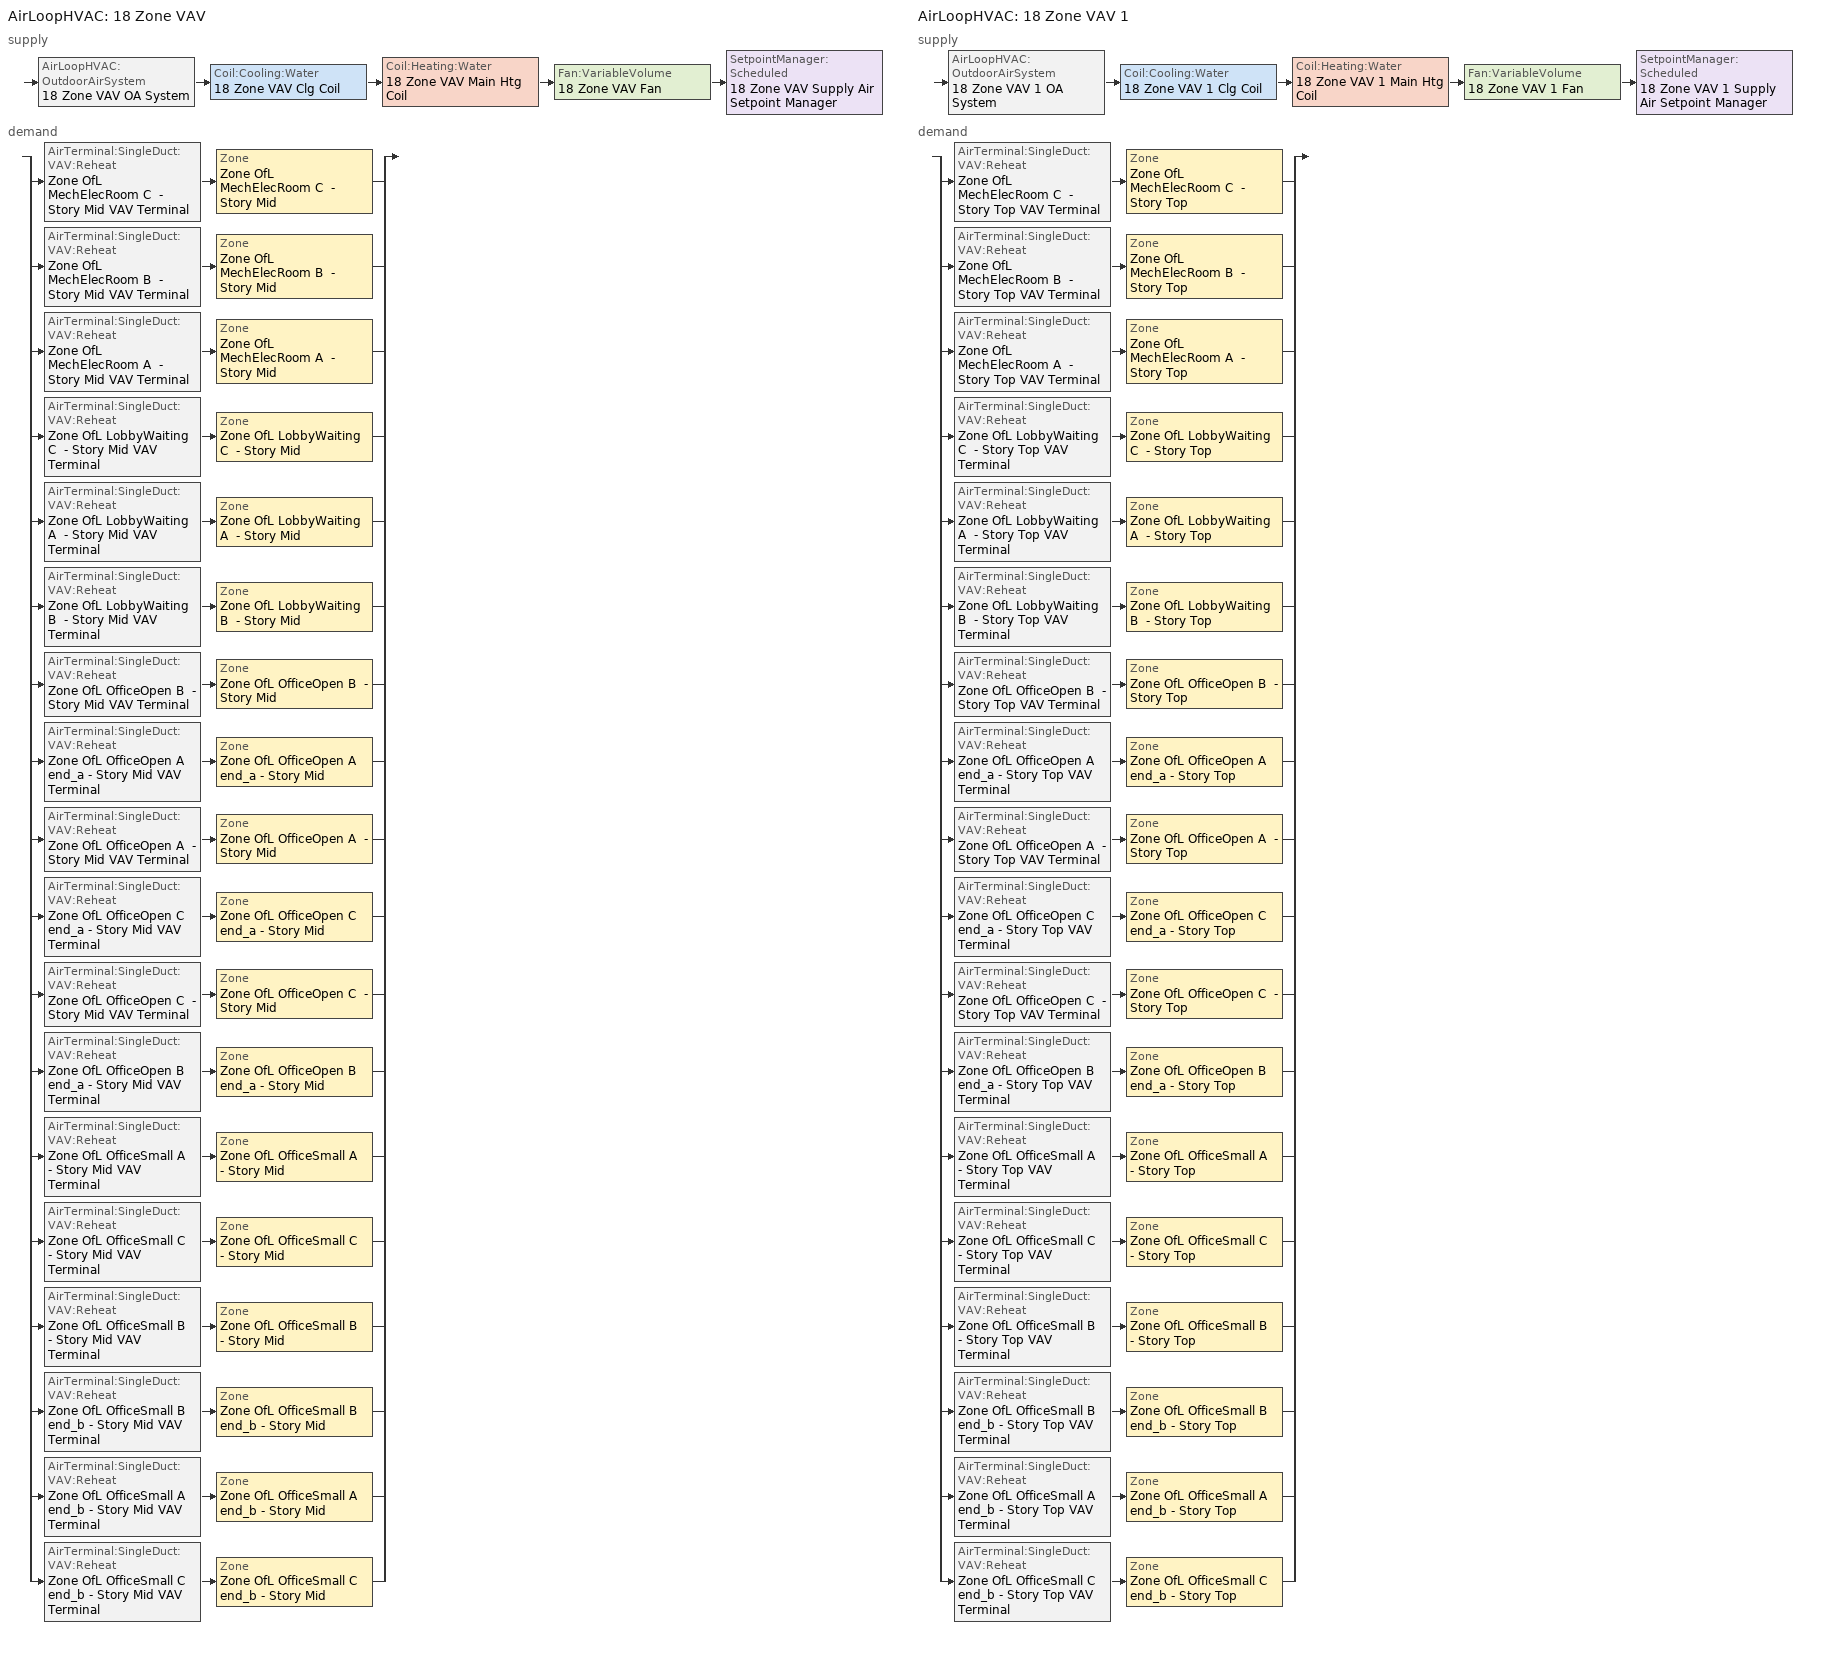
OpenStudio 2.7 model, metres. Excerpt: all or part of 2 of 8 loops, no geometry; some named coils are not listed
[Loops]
AirLoopHVAC '18 Zone VAV'
 supply: AirLoopHVAC:OutdoorAirSystem '18 Zone VAV OA System' > Coil:Cooling:Water '18 Zone VAV Clg Coil' > Coil:Heating:Water '18 Zone VAV Main Htg Coil' > Fan:VariableVolume '18 Zone VAV Fan' > SetpointManager:Scheduled '18 Zone VAV Supply Air Setpoint Manager'
 demand: split
  | AirTerminal:SingleDuct:VAV:Reheat 'Zone OfL MechElecRoom C  - Story Mid VAV Terminal' > Zone 'Zone OfL MechElecRoom C  - Story Mid'
  | AirTerminal:SingleDuct:VAV:Reheat 'Zone OfL MechElecRoom B  - Story Mid VAV Terminal' > Zone 'Zone OfL MechElecRoom B  - Story Mid'
  | AirTerminal:SingleDuct:VAV:Reheat 'Zone OfL MechElecRoom A  - Story Mid VAV Terminal' > Zone 'Zone OfL MechElecRoom A  - Story Mid'
  | AirTerminal:SingleDuct:VAV:Reheat 'Zone OfL LobbyWaiting C  - Story Mid VAV Terminal' > Zone 'Zone OfL LobbyWaiting C  - Story Mid'
  | AirTerminal:SingleDuct:VAV:Reheat 'Zone OfL LobbyWaiting A  - Story Mid VAV Terminal' > Zone 'Zone OfL LobbyWaiting A  - Story Mid'
  | AirTerminal:SingleDuct:VAV:Reheat 'Zone OfL LobbyWaiting B  - Story Mid VAV Terminal' > Zone 'Zone OfL LobbyWaiting B  - Story Mid'
  | AirTerminal:SingleDuct:VAV:Reheat 'Zone OfL OfficeOpen B  - Story Mid VAV Terminal' > Zone 'Zone OfL OfficeOpen B  - Story Mid'
  | AirTerminal:SingleDuct:VAV:Reheat 'Zone OfL OfficeOpen A end_a - Story Mid VAV Terminal' > Zone 'Zone OfL OfficeOpen A end_a - Story Mid'
  | AirTerminal:SingleDuct:VAV:Reheat 'Zone OfL OfficeOpen A  - Story Mid VAV Terminal' > Zone 'Zone OfL OfficeOpen A  - Story Mid'
  | AirTerminal:SingleDuct:VAV:Reheat 'Zone OfL OfficeOpen C end_a - Story Mid VAV Terminal' > Zone 'Zone OfL OfficeOpen C end_a - Story Mid'
  | AirTerminal:SingleDuct:VAV:Reheat 'Zone OfL OfficeOpen C  - Story Mid VAV Terminal' > Zone 'Zone OfL OfficeOpen C  - Story Mid'
  | AirTerminal:SingleDuct:VAV:Reheat 'Zone OfL OfficeOpen B end_a - Story Mid VAV Terminal' > Zone 'Zone OfL OfficeOpen B end_a - Story Mid'
  | AirTerminal:SingleDuct:VAV:Reheat 'Zone OfL OfficeSmall A  - Story Mid VAV Terminal' > Zone 'Zone OfL OfficeSmall A  - Story Mid'
  | AirTerminal:SingleDuct:VAV:Reheat 'Zone OfL OfficeSmall C  - Story Mid VAV Terminal' > Zone 'Zone OfL OfficeSmall C  - Story Mid'
  | AirTerminal:SingleDuct:VAV:Reheat 'Zone OfL OfficeSmall B  - Story Mid VAV Terminal' > Zone 'Zone OfL OfficeSmall B  - Story Mid'
  | AirTerminal:SingleDuct:VAV:Reheat 'Zone OfL OfficeSmall B end_b - Story Mid VAV Terminal' > Zone 'Zone OfL OfficeSmall B end_b - Story Mid'
  | AirTerminal:SingleDuct:VAV:Reheat 'Zone OfL OfficeSmall A end_b - Story Mid VAV Terminal' > Zone 'Zone OfL OfficeSmall A end_b - Story Mid'
  | AirTerminal:SingleDuct:VAV:Reheat 'Zone OfL OfficeSmall C end_b - Story Mid VAV Terminal' > Zone 'Zone OfL OfficeSmall C end_b - Story Mid'
AirLoopHVAC '18 Zone VAV 1'
 supply: AirLoopHVAC:OutdoorAirSystem '18 Zone VAV 1 OA System' > Coil:Cooling:Water '18 Zone VAV 1 Clg Coil' > Coil:Heating:Water '18 Zone VAV 1 Main Htg Coil' > Fan:VariableVolume '18 Zone VAV 1 Fan' > SetpointManager:Scheduled '18 Zone VAV 1 Supply Air Setpoint Manager'
 demand: split
  | AirTerminal:SingleDuct:VAV:Reheat 'Zone OfL MechElecRoom C  - Story Top VAV Terminal' > Zone 'Zone OfL MechElecRoom C  - Story Top'
  | AirTerminal:SingleDuct:VAV:Reheat 'Zone OfL MechElecRoom B  - Story Top VAV Terminal' > Zone 'Zone OfL MechElecRoom B  - Story Top'
  | AirTerminal:SingleDuct:VAV:Reheat 'Zone OfL MechElecRoom A  - Story Top VAV Terminal' > Zone 'Zone OfL MechElecRoom A  - Story Top'
  | AirTerminal:SingleDuct:VAV:Reheat 'Zone OfL LobbyWaiting C  - Story Top VAV Terminal' > Zone 'Zone OfL LobbyWaiting C  - Story Top'
  | AirTerminal:SingleDuct:VAV:Reheat 'Zone OfL LobbyWaiting A  - Story Top VAV Terminal' > Zone 'Zone OfL LobbyWaiting A  - Story Top'
  | AirTerminal:SingleDuct:VAV:Reheat 'Zone OfL LobbyWaiting B  - Story Top VAV Terminal' > Zone 'Zone OfL LobbyWaiting B  - Story Top'
  | AirTerminal:SingleDuct:VAV:Reheat 'Zone OfL OfficeOpen B  - Story Top VAV Terminal' > Zone 'Zone OfL OfficeOpen B  - Story Top'
  | AirTerminal:SingleDuct:VAV:Reheat 'Zone OfL OfficeOpen A end_a - Story Top VAV Terminal' > Zone 'Zone OfL OfficeOpen A end_a - Story Top'
  | AirTerminal:SingleDuct:VAV:Reheat 'Zone OfL OfficeOpen A  - Story Top VAV Terminal' > Zone 'Zone OfL OfficeOpen A  - Story Top'
  | AirTerminal:SingleDuct:VAV:Reheat 'Zone OfL OfficeOpen C end_a - Story Top VAV Terminal' > Zone 'Zone OfL OfficeOpen C end_a - Story Top'
  | AirTerminal:SingleDuct:VAV:Reheat 'Zone OfL OfficeOpen C  - Story Top VAV Terminal' > Zone 'Zone OfL OfficeOpen C  - Story Top'
  | AirTerminal:SingleDuct:VAV:Reheat 'Zone OfL OfficeOpen B end_a - Story Top VAV Terminal' > Zone 'Zone OfL OfficeOpen B end_a - Story Top'
  | AirTerminal:SingleDuct:VAV:Reheat 'Zone OfL OfficeSmall A  - Story Top VAV Terminal' > Zone 'Zone OfL OfficeSmall A  - Story Top'
  | AirTerminal:SingleDuct:VAV:Reheat 'Zone OfL OfficeSmall C  - Story Top VAV Terminal' > Zone 'Zone OfL OfficeSmall C  - Story Top'
  | AirTerminal:SingleDuct:VAV:Reheat 'Zone OfL OfficeSmall B  - Story Top VAV Terminal' > Zone 'Zone OfL OfficeSmall B  - Story Top'
  | AirTerminal:SingleDuct:VAV:Reheat 'Zone OfL OfficeSmall B end_b - Story Top VAV Terminal' > Zone 'Zone OfL OfficeSmall B end_b - Story Top'
  | AirTerminal:SingleDuct:VAV:Reheat 'Zone OfL OfficeSmall A end_b - Story Top VAV Terminal' > Zone 'Zone OfL OfficeSmall A end_b - Story Top'
  | AirTerminal:SingleDuct:VAV:Reheat 'Zone OfL OfficeSmall C end_b - Story Top VAV Terminal' > Zone 'Zone OfL OfficeSmall C end_b - Story Top'
[Sizing:Zone] Zone Cooling Design Supply Air Temperature Input Method=SupplyAirTemperature; Zone Cooling Design Supply Air Temperature {C}=12.7778; Zone Cooling Design Supply Air Temperature Difference {deltaC}=11.11; Zone Heating Design Supply Air Temperature Input Method=SupplyAirTemperature; Zone Heating Design Supply Air Temperature {C}=40; Zone Heating Design Supply Air Temperature Difference {deltaC}=11.11; Zone Cooling Design Supply Air Humidity Ratio {kg-H2O/kg-air}=0.0085; Zone Heating Design Supply Air Humidity Ratio {kg-H2O/kg-air}=0.008; Cooling Design Air Flow Method=DesignDayWithLimit; Heating Design Air Flow Method=DesignDay; Account for Dedicated Outdoor Air System=No; Dedicated Outdoor Air System Control Strategy=NeutralSupplyAir; Dedicated Outdoor Air Low Setpoint Temperature for Design {C}=autosize; Dedicated Outdoor Air High Setpoint Temperature for Design {C}=autosize
Zone OfL OfficeOpen A end_a - Story Mid; Zone OfL OfficeOpen B end_a - Story Mid; Zone OfL OfficeOpen C end_a - Story Mid; Zone OfL OfficeOpen A  - Story Mid; Zone OfL OfficeOpen B  - Story Mid; Zone OfL OfficeOpen C  - Story Mid; Zone OfL LobbyWaiting A  - Story Mid; Zone OfL LobbyWaiting B  - Story Mid; Zone OfL LobbyWaiting C  - Story Mid; Zone OfL MechElecRoom A  - Story Mid; Zone OfL MechElecRoom B  - Story Mid; Zone OfL MechElecRoom C  - Story Mid; Zone OfL OfficeSmall A  - Story Mid; Zone OfL OfficeSmall B  - Story Mid; Zone OfL OfficeSmall C  - Story Mid; Zone OfL OfficeSmall A end_b - Story Mid; Zone OfL OfficeSmall B end_b - Story Mid; Zone OfL OfficeSmall C end_b - Story Mid; Zone OfL OfficeOpen A end_a - Story Top; Zone OfL OfficeOpen B end_a - Story Top; Zone OfL OfficeOpen C end_a - Story Top; Zone OfL OfficeOpen A  - Story Top; Zone OfL OfficeOpen B  - Story Top; Zone OfL OfficeOpen C  - Story Top; Zone OfL LobbyWaiting A  - Story Top; Zone OfL LobbyWaiting B  - Story Top; Zone OfL LobbyWaiting C  - Story Top; Zone OfL MechElecRoom A  - Story Top; Zone OfL MechElecRoom B  - Story Top; Zone OfL MechElecRoom C  - Story Top; Zone OfL OfficeSmall A  - Story Top; Zone OfL OfficeSmall B  - Story Top; Zone OfL OfficeSmall C  - Story Top; Zone OfL OfficeSmall A end_b - Story Top; Zone OfL OfficeSmall B end_b - Story Top; Zone OfL OfficeSmall C end_b - Story Top
[Zone equipment]
Zone OfL OfficeOpen A end_a - Story Mid: Zone OfL OfficeOpen A end_a - Story Mid VAV Terminal
Zone OfL OfficeOpen B end_a - Story Mid: Zone OfL OfficeOpen B end_a - Story Mid VAV Terminal
Zone OfL OfficeOpen C end_a - Story Mid: Zone OfL OfficeOpen C end_a - Story Mid VAV Terminal
Zone OfL OfficeOpen A  - Story Mid: Zone OfL OfficeOpen A  - Story Mid VAV Terminal
Zone OfL OfficeOpen B  - Story Mid: Zone OfL OfficeOpen B  - Story Mid VAV Terminal
Zone OfL OfficeOpen C  - Story Mid: Zone OfL OfficeOpen C  - Story Mid VAV Terminal
Zone OfL LobbyWaiting A  - Story Mid: Zone OfL LobbyWaiting A  - Story Mid VAV Terminal
Zone OfL LobbyWaiting B  - Story Mid: Zone OfL LobbyWaiting B  - Story Mid VAV Terminal
Zone OfL LobbyWaiting C  - Story Mid: Zone OfL LobbyWaiting C  - Story Mid VAV Terminal
Zone OfL MechElecRoom A  - Story Mid: Zone OfL MechElecRoom A  - Story Mid VAV Terminal
Zone OfL MechElecRoom B  - Story Mid: Zone OfL MechElecRoom B  - Story Mid VAV Terminal
Zone OfL MechElecRoom C  - Story Mid: Zone OfL MechElecRoom C  - Story Mid VAV Terminal
Zone OfL OfficeSmall A  - Story Mid: Zone OfL OfficeSmall A  - Story Mid VAV Terminal
Zone OfL OfficeSmall B  - Story Mid: Zone OfL OfficeSmall B  - Story Mid VAV Terminal
Zone OfL OfficeSmall C  - Story Mid: Zone OfL OfficeSmall C  - Story Mid VAV Terminal
Zone OfL OfficeSmall A end_b - Story Mid: Zone OfL OfficeSmall A end_b - Story Mid VAV Terminal
Zone OfL OfficeSmall B end_b - Story Mid: Zone OfL OfficeSmall B end_b - Story Mid VAV Terminal
Zone OfL OfficeSmall C end_b - Story Mid: Zone OfL OfficeSmall C end_b - Story Mid VAV Terminal
Zone OfL OfficeOpen A end_a - Story Top: Zone OfL OfficeOpen A end_a - Story Top VAV Terminal
Zone OfL OfficeOpen B end_a - Story Top: Zone OfL OfficeOpen B end_a - Story Top VAV Terminal
Zone OfL OfficeOpen C end_a - Story Top: Zone OfL OfficeOpen C end_a - Story Top VAV Terminal
Zone OfL OfficeOpen A  - Story Top: Zone OfL OfficeOpen A  - Story Top VAV Terminal
Zone OfL OfficeOpen B  - Story Top: Zone OfL OfficeOpen B  - Story Top VAV Terminal
Zone OfL OfficeOpen C  - Story Top: Zone OfL OfficeOpen C  - Story Top VAV Terminal
Zone OfL LobbyWaiting A  - Story Top: Zone OfL LobbyWaiting A  - Story Top VAV Terminal
Zone OfL LobbyWaiting B  - Story Top: Zone OfL LobbyWaiting B  - Story Top VAV Terminal
Zone OfL LobbyWaiting C  - Story Top: Zone OfL LobbyWaiting C  - Story Top VAV Terminal
Zone OfL MechElecRoom A  - Story Top: Zone OfL MechElecRoom A  - Story Top VAV Terminal
Zone OfL MechElecRoom B  - Story Top: Zone OfL MechElecRoom B  - Story Top VAV Terminal
Zone OfL MechElecRoom C  - Story Top: Zone OfL MechElecRoom C  - Story Top VAV Terminal
Zone OfL OfficeSmall A  - Story Top: Zone OfL OfficeSmall A  - Story Top VAV Terminal
Zone OfL OfficeSmall B  - Story Top: Zone OfL OfficeSmall B  - Story Top VAV Terminal
Zone OfL OfficeSmall C  - Story Top: Zone OfL OfficeSmall C  - Story Top VAV Terminal
Zone OfL OfficeSmall A end_b - Story Top: Zone OfL OfficeSmall A end_b - Story Top VAV Terminal
Zone OfL OfficeSmall B end_b - Story Top: Zone OfL OfficeSmall B end_b - Story Top VAV Terminal
Zone OfL OfficeSmall C end_b - Story Top: Zone OfL OfficeSmall C end_b - Story Top VAV Terminal
[SetpointManager:Scheduled] Control Variable=Temperature
Name | Schedule | Setpoint Node or NodeList
18 Zone VAV Supply Air Setpoint Manager | Supply Air Temp - 55.0F 1 | 18 Zone VAV Supply Outlet Node
18 Zone VAV 1 Supply Air Setpoint Manager | Supply Air Temp - 55.0F 2 | 18 Zone VAV 1 Supply Outlet Node
[AirLoopHVAC] Availability Schedule=Always On Discrete; Design Supply Air Flow Rate {m3/s}=AutoSize
18 Zone VAV; 18 Zone VAV 1
[Sizing:System] Type of Load to Size On=Sensible; Design Outdoor Air Flow Rate {m3/s}=Autosize; Central Heating Maximum System Air Flow Ratio=0.3; Preheat Design Temperature {C}=7.22222; Preheat Design Humidity Ratio {kg-H2O/kg-Air}=0.008; Precool Design Temperature {C}=12.7778; Precool Design Humidity Ratio {kg-H2O/kg-Air}=0.008; Central Cooling Design Supply Air Temperature {C}=12.7778; Central Heating Design Supply Air Temperature {C}=12.7778; Sizing Option=Coincident; 100% Outdoor Air in Cooling=No; 100% Outdoor Air in Heating=No; Central Cooling Design Supply Air Humidity Ratio {kg-H2O/kg-Air}=0.0085; Central Heating Design Supply Air Humidity Ratio {kg-H2O/kg-Air}=0.008; Cooling Design Air Flow Method=DesignDay; Cooling Design Air Flow Rate {m3/s}=0; Heating Design Air Flow Method=DesignDay; Heating Design Air Flow Rate {m3/s}=0; System Outdoor Air Method=ZoneSum; Zone Maximum Outdoor Air Fraction=1; Cooling Supply Air Flow Rate Per Floor Area {m3/s-m2}=0.00996765; Cooling Fraction of Autosized Cooling Supply Air Flow Rate=1; Cooling Supply Air Flow Rate Per Unit Cooling Capacity {m3/s-W}=3.94755e-05; Heating Supply Air Flow Rate Per Floor Area {m3/s-m2}=0.00996765; Heating Fraction of Autosized Heating Supply Air Flow Rate=1; Heating Fraction of Autosized Cooling Supply Air Flow Rate=1; Heating Supply Air Flow Rate Per Unit Heating Capacity {m3/s-W}=3.15882e-05; Cooling Design Capacity Method=CoolingDesignCapacity; Cooling Design Capacity {W}=autosize; Cooling Design Capacity Per Floor Area {W/m2}=234.7; Fraction of Autosized Cooling Design Capacity=1; Heating Design Capacity Method=HeatingDesignCapacity; Heating Design Capacity {W}=autosize; Heating Design Capacity Per Floor Area {W/m2}=157; Fraction of Autosized Heating Design Capacity=1; Central Cooling Capacity Control Method=OnOff
18 Zone VAV; 18 Zone VAV 1
[Fan:VariableVolume] Availability Schedule=Always On Discrete; Fan Total Efficiency=0.62; Pressure Rise {Pa}=996.356; Maximum Flow Rate {m3/s}=Autosize; Fan Power Minimum Flow Rate Input Method=Fraction; Fan Power Minimum Flow Fraction=0.25; Fan Power Minimum Air Flow Rate {m3/s}=0; Motor Efficiency=0.9; Motor In Airstream Fraction=1; Fan Power Coefficient 1=0.0407599; Fan Power Coefficient 2=0.088045; Fan Power Coefficient 3=-0.0729261; Fan Power Coefficient 4=0.94374; Fan Power Coefficient 5=0
18 Zone VAV Fan; 18 Zone VAV 1 Fan
[Controller:OutdoorAir] Minimum Outdoor Air Flow Rate {m3/s}=autosize; Maximum Outdoor Air Flow Rate {m3/s}=Autosize; Economizer Control Type=NoEconomizer; Economizer Control Action Type=ModulateFlow; Economizer Maximum Limit Dry-Bulb Temperature {C}=28; Economizer Maximum Limit Enthalpy {J/kg}=64000; Lockout Type=NoLockout; Minimum Limit Type=FixedMinimum; High Humidity Control=No; Heat Recovery Bypass Control Type=BypassWhenWithinEconomizerLimits
Name | Controller Mechanical Ventilation
18 Zone VAV OA Controller | 18 Zone VAV Vent Controller
18 Zone VAV 1 OA Controller | 18 Zone VAV 1 Vent Controller
[Controller:MechanicalVentilation] Availability Schedule=Always On Discrete; System Outdoor Air Method=VentilationRateProcedure
18 Zone VAV Vent Controller; 18 Zone VAV 1 Vent Controller
[AirLoopHVAC:OutdoorAirSystem]
Name | Controller
18 Zone VAV OA System | 18 Zone VAV OA Controller
18 Zone VAV 1 OA System | 18 Zone VAV 1 OA Controller
[AirTerminal:SingleDuct:VAV:Reheat] Availability Schedule=Always On Discrete; Maximum Air Flow Rate {m3/s}=AutoSize; Zone Minimum Air Flow Input Method=Constant; Constant Minimum Air Flow Fraction=0.3; Fixed Minimum Air Flow Rate {m3/s}=0; Maximum Hot Water or Steam Flow Rate {m3/s}=AutoSize; Minimum Hot Water or Steam Flow Rate {m3/s}=0; Convergence Tolerance=0.001; Damper Heating Action=ReverseWithLimits; Maximum Flow per Zone Floor Area During Reheat {m3/s-m2}=AutoSize; Maximum Flow Fraction During Reheat=0.5; Maximum Reheat Air Temperature {C}=40; Control For Outdoor Air=No
Name | Reheat Coil
Zone OfL MechElecRoom C  - Story Mid VAV Terminal | Zone OfL MechElecRoom C  - Story Mid Reheat Coil
Zone OfL MechElecRoom B  - Story Mid VAV Terminal | Zone OfL MechElecRoom B  - Story Mid Reheat Coil
Zone OfL MechElecRoom A  - Story Mid VAV Terminal | Zone OfL MechElecRoom A  - Story Mid Reheat Coil
Zone OfL LobbyWaiting C  - Story Mid VAV Terminal | Zone OfL LobbyWaiting C  - Story Mid Reheat Coil
Zone OfL LobbyWaiting A  - Story Mid VAV Terminal | Zone OfL LobbyWaiting A  - Story Mid Reheat Coil
Zone OfL LobbyWaiting B  - Story Mid VAV Terminal | Zone OfL LobbyWaiting B  - Story Mid Reheat Coil
Zone OfL OfficeOpen B  - Story Mid VAV Terminal | Zone OfL OfficeOpen B  - Story Mid Reheat Coil
Zone OfL OfficeOpen A end_a - Story Mid VAV Terminal | Zone OfL OfficeOpen A end_a - Story Mid Reheat Coil
Zone OfL OfficeOpen A  - Story Mid VAV Terminal | Zone OfL OfficeOpen A  - Story Mid Reheat Coil
Zone OfL OfficeOpen C end_a - Story Mid VAV Terminal | Zone OfL OfficeOpen C end_a - Story Mid Reheat Coil
Zone OfL OfficeOpen C  - Story Mid VAV Terminal | Zone OfL OfficeOpen C  - Story Mid Reheat Coil
Zone OfL OfficeOpen B end_a - Story Mid VAV Terminal | Zone OfL OfficeOpen B end_a - Story Mid Reheat Coil
Zone OfL OfficeSmall A  - Story Mid VAV Terminal | Zone OfL OfficeSmall A  - Story Mid Reheat Coil
Zone OfL OfficeSmall C  - Story Mid VAV Terminal | Zone OfL OfficeSmall C  - Story Mid Reheat Coil
Zone OfL OfficeSmall B  - Story Mid VAV Terminal | Zone OfL OfficeSmall B  - Story Mid Reheat Coil
Zone OfL OfficeSmall B end_b - Story Mid VAV Terminal | Zone OfL OfficeSmall B end_b - Story Mid Reheat Coil
Zone OfL OfficeSmall A end_b - Story Mid VAV Terminal | Zone OfL OfficeSmall A end_b - Story Mid Reheat Coil
Zone OfL OfficeSmall C end_b - Story Mid VAV Terminal | Zone OfL OfficeSmall C end_b - Story Mid Reheat Coil
Zone OfL MechElecRoom C  - Story Top VAV Terminal | Zone OfL MechElecRoom C  - Story Top Reheat Coil
Zone OfL MechElecRoom B  - Story Top VAV Terminal | Zone OfL MechElecRoom B  - Story Top Reheat Coil
Zone OfL MechElecRoom A  - Story Top VAV Terminal | Zone OfL MechElecRoom A  - Story Top Reheat Coil
Zone OfL LobbyWaiting C  - Story Top VAV Terminal | Zone OfL LobbyWaiting C  - Story Top Reheat Coil
Zone OfL LobbyWaiting A  - Story Top VAV Terminal | Zone OfL LobbyWaiting A  - Story Top Reheat Coil
Zone OfL LobbyWaiting B  - Story Top VAV Terminal | Zone OfL LobbyWaiting B  - Story Top Reheat Coil
Zone OfL OfficeOpen B  - Story Top VAV Terminal | Zone OfL OfficeOpen B  - Story Top Reheat Coil
Zone OfL OfficeOpen A end_a - Story Top VAV Terminal | Zone OfL OfficeOpen A end_a - Story Top Reheat Coil
Zone OfL OfficeOpen A  - Story Top VAV Terminal | Zone OfL OfficeOpen A  - Story Top Reheat Coil
Zone OfL OfficeOpen C end_a - Story Top VAV Terminal | Zone OfL OfficeOpen C end_a - Story Top Reheat Coil
Zone OfL OfficeOpen C  - Story Top VAV Terminal | Zone OfL OfficeOpen C  - Story Top Reheat Coil
Zone OfL OfficeOpen B end_a - Story Top VAV Terminal | Zone OfL OfficeOpen B end_a - Story Top Reheat Coil
Zone OfL OfficeSmall A  - Story Top VAV Terminal | Zone OfL OfficeSmall A  - Story Top Reheat Coil
Zone OfL OfficeSmall C  - Story Top VAV Terminal | Zone OfL OfficeSmall C  - Story Top Reheat Coil
Zone OfL OfficeSmall B  - Story Top VAV Terminal | Zone OfL OfficeSmall B  - Story Top Reheat Coil
Zone OfL OfficeSmall B end_b - Story Top VAV Terminal | Zone OfL OfficeSmall B end_b - Story Top Reheat Coil
Zone OfL OfficeSmall A end_b - Story Top VAV Terminal | Zone OfL OfficeSmall A end_b - Story Top Reheat Coil
Zone OfL OfficeSmall C end_b - Story Top VAV Terminal | Zone OfL OfficeSmall C end_b - Story Top Reheat Coil
[Schedule:Ruleset]
Name | Default Day Schedule
Supply Air Temp - 55.0F 1 | Supply Air Temp - 55.0F Default 1
Supply Air Temp - 55.0F 2 | Supply Air Temp - 55.0F Default 2
[Schedule:Day]
Supply Air Temp - 55.0F Default 1; Supply Air Temp - 55.0F Default 2: 24, 0, 12.7778
[Schedule:Constant]
Always On Discrete: Value=1
